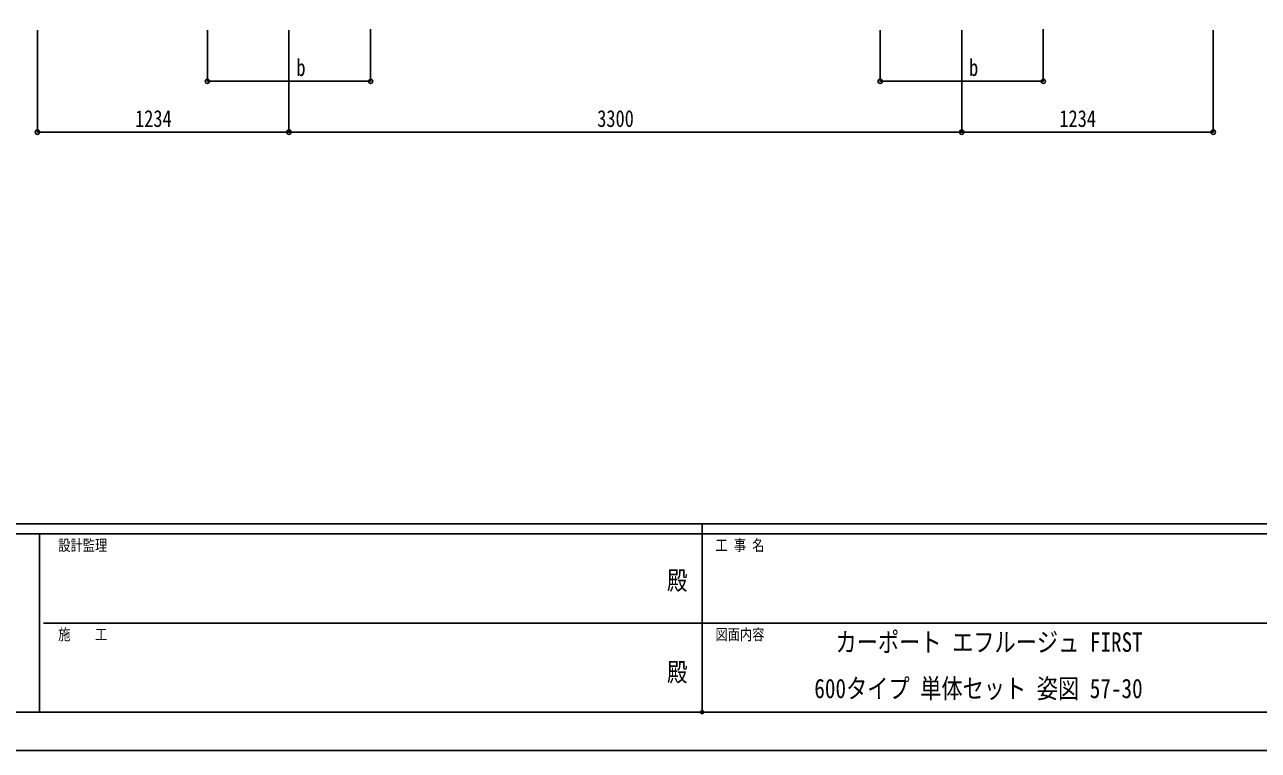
# Model space of a CAD drawing. Units: millimetres, scale not verified. Extents: x -10512 to 10512, y -7425 to 7425.
# Drawn here: x -3335 to 2716, y -7425 to -3863 of the extents above; entities that cross this region are included whole.
import ezdxf
from ezdxf.enums import TextEntityAlignment as Align

# ---------------------------------------------------------------- set-up
doc = ezdxf.new("R2010")
doc.units = ezdxf.units.MM
doc.header["$LTSCALE"] = 30
doc.header["$PDMODE"] = 32
doc.header["$PDSIZE"] = 15
for name, color, linetype in [('0-2_USER1', 3, 'Continuous'), ('0-6_YKK_D', 6, 'Continuous'), ('0-7_YKK_ZWAK', 7, 'Continuous')]:
    doc.layers.add(name, color=color, linetype=linetype)
doc.styles.add('ＭＳ ゴシック', font='')
doc.styles.get('ＭＳ ゴシック').set_extended_font_data('MS Gothic')

msp = doc.modelspace()

# ---------------------------------------------------------------- linework, layer by layer
at = {"layer": '0-6_YKK_D'}
for p, q in [((-3272.92, -3890.74), (-3272.92, -4391.74)), ((-2438.92, -3890.76), (-2438.92, -4141.74)), ((-2038.92, -3890.74), (-2038.92, -4391.74)), ((-2038.92, -3890.74), (-2038.92, -4391.74)), ((-1638.92, -3885.2), (-1638.92, -4141.74)), ((861.08, -3890.76), (861.08, -4141.74)), ((1261.08, -3890.74), (1261.08, -4391.74)), ((1261.08, -3890.74), (1261.08, -4391.74)), ((1661.08, -3885.2), (1661.08, -4141.74)), ((2495.08, -3890.74), (2495.08, -4391.74)), ((-2438.92, -4140.74), (-1638.92, -4140.74)), ((861.08, -4140.74), (1661.08, -4140.74)), ((-3272.92, -4390.74), (-2038.92, -4390.74)), ((-2038.92, -4390.74), (1261.08, -4390.74)), ((1261.08, -4390.74), (2495.08, -4390.74))]:
    msp.add_line(p, q, dxfattribs=at)
for centre in [(-2438.92, -4140.74), (-1638.92, -4140.74), (861.08, -4140.74), (1661.08, -4140.74), (-3272.92, -4390.74), (-2038.92, -4390.74), (-2038.92, -4390.74), (1261.08, -4390.74), (1261.08, -4390.74), (2495.08, -4390.74)]:
    msp.add_circle(centre, 10.62, dxfattribs=at)
at = {"layer": '0-7_YKK_ZWAK'}
for p, q in [((9737.55, -6312.5), (-9762.45, -6312.5)), ((-12.45, -6312.5), (-12.45, -7237.5)), ((-3262.45, -6362.5), (-9762.45, -6362.5)), ((-3262.45, -6362.5), (-3262.45, -7237.5)), ((-12.45, -6362.5), (-3262.45, -6362.5)), ((3237.55, -6362.5), (-12.45, -6362.5)), ((-3243.7, -6800), (-12.45, -6800)), ((-12.45, -6800), (3237.55, -6800)), ((-9762.45, -7237.5), (-3262.45, -7237.5)), ((-3262.45, -7237.5), (-12.45, -7237.5)), ((-12.45, -7237.5), (3237.55, -7237.5))]:
    msp.add_line(p, q, dxfattribs=at)
msp.add_lwpolyline([(-10512.5, -7425), (10512.5, -7425), (10512.5, 7425), (-10512.5, 7425)], close=True, dxfattribs=at)
msp.add_point((-12.45, -7237.5), dxfattribs=at)

# ---------------------------------------------------------------- texts
at = {"layer": '0-2_USER1', "style": 'ＭＳ ゴシック', "width": 0.8}
for s, p in [('カーポート エフルージュ FIRST', (641.88, -6970)), ('600タイプ 単体セット 姿図 57-30', (537.88, -7197.5))]:
    msp.add_text(s, height=95.31, dxfattribs=at).set_placement(p, align=Align.BOTTOM_LEFT)
at = {"layer": '0-6_YKK_D', "style": 'ＭＳ ゴシック', "width": 0.8}
for s, p in [('b', (-2002.67, -4139.74)), ('b', (1297.33, -4139.74)), ('1234', (-2793.92, -4389.74)), ('3300', (-526.92, -4389.74)), ('1234', (1740.08, -4389.74))]:
    msp.add_text(s, height=82.48, dxfattribs=at).set_placement(p, align=Align.BOTTOM_LEFT)
at = {"layer": '0-7_YKK_ZWAK', "style": 'ＭＳ ゴシック', "width": 0.8}
for s, height, p in [('設計監理', 54.99, (-3170.78, -6462.5)), ('工 事 名', 54.99, (53.17, -6462.5)), ('殿', 91.64, (-184.17, -6664.58)), ('施\u3000\u3000工', 54.99, (-3170.78, -6900)), ('図面内容', 54.99, (53.17, -6900)), ('殿', 91.64, (-184.17, -7114.58))]:
    msp.add_text(s, height=height, dxfattribs=at).set_placement(p, align=Align.BOTTOM_LEFT)

doc.saveas('drawing.dxf')
